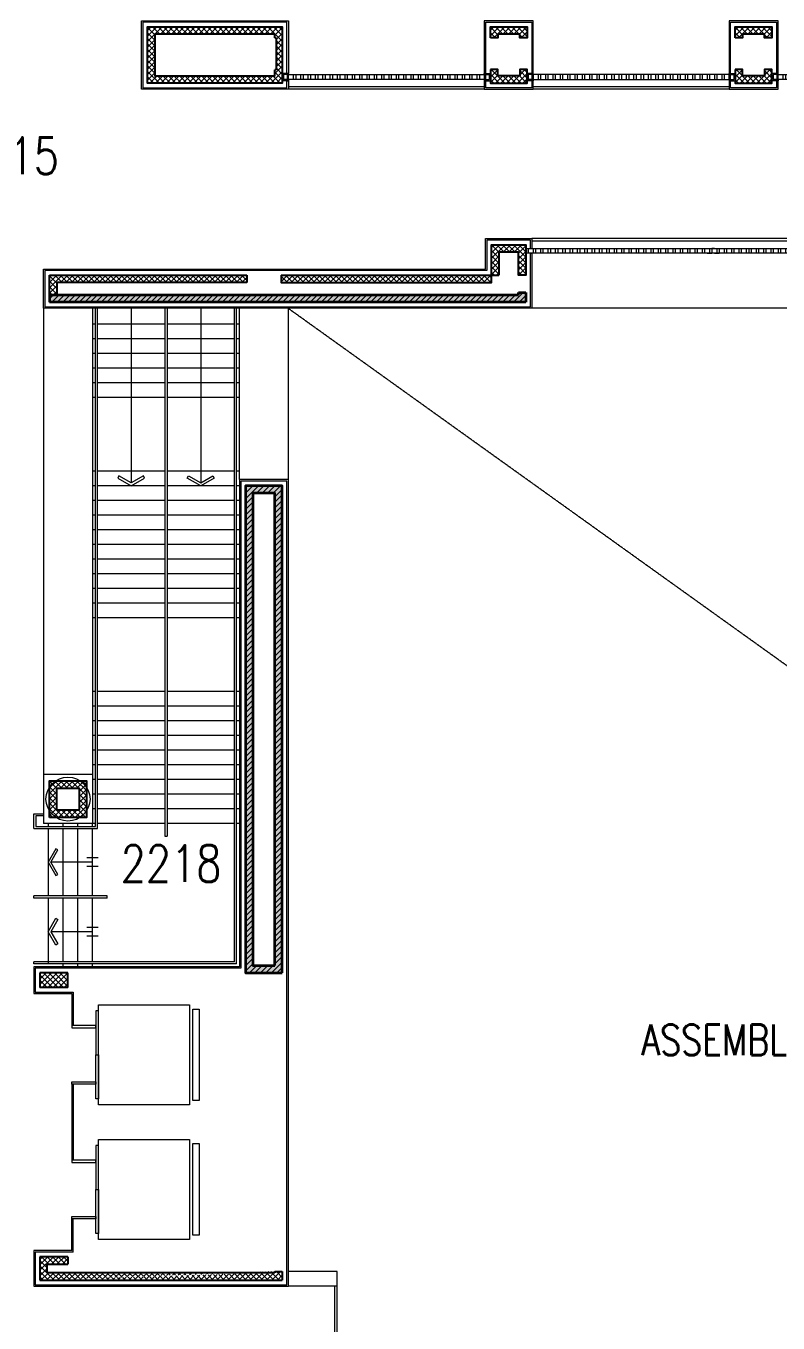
# Model space of a CAD drawing. Header units: inches. Extents: x 342932 to 557958, y 80625 to 242727.
# Drawn here: x 418023 to 433382, y 148022 to 174520 of the extents above; entities that cross this region are included whole.
import ezdxf
from ezdxf.enums import TextEntityAlignment as Align

# ---------------------------------------------------------------- set-up
doc = ezdxf.new("R2010")
doc.units = ezdxf.units.IN
doc.header["$MEASUREMENT"] = 0
doc.linetypes.add('First Floor$0$HIDDEN', pattern=[0.375, 0.25, -0.125])
for name, color, linetype, lineweight in [('First Floor$0$A-G2-G-Building-Elements-Hidden', 251, 'First Floor$0$HIDDEN', 15), ('First Floor$0$A-G23-M-Stairs-Concrete', 251, 'Continuous', 15), ('First Floor$0$A-G23-M-Stairs-Railings', 251, 'Continuous', 15), ('First Floor$0$A-G250-G-Walls-Low-Level', 251, 'Continuous', 15), ('First Floor$0$A-G250-G-Walls-Precast-Concrete', 251, 'Continuous', 35), ('First Floor$0$A-G250-M-Walls-Blockwork', 7, 'Continuous', 25), ('First Floor$0$A-G250-M-Walls-Louvred', 251, 'Continuous', 9), ('First Floor$0$A-G252-H-Internal-Walls', 251, 'Continuous', 9), ('First Floor$0$A-G262-H-Precast-Panel', 251, 'Continuous', 5), ('First Floor$0$A-G312-M-Wall-Cladding-Panel', 7, 'Continuous', 9), ('First Floor$0$A-G321-M-Window', 251, 'Continuous', 9), ('First Floor$0$A-G322-M-Door', 251, 'Continuous', 15), ('First Floor$0$A-G4-M-Furniture-Built-In', 251, 'Continuous', 9), ('First Floor$0$A-G56-G-Transportation', 251, 'Continuous', 13), ('First Floor$0$A-Z036-G-Stair-Symbology', 251, 'Continuous', 15), ('First Floor$0$Z-Z000-S-General-Notes-250', 251, 'Continuous', 30), ('First Floor$0$Z-Z001-S-Room-Name-Identification-250', 7, 'Continuous', 15)]:
    doc.layers.add(name, color=color, linetype=linetype, lineweight=lineweight)
doc.styles.add('First Floor$0$Annotation-RomanS', font='romans.shx', dxfattribs={"width": 0.8})
doc.styles.add('First Floor$0$Tag-RomanS', font='romans.shx', dxfattribs={"width": 0.8})
pattern_1 = [(45, (361382.11, 239676.52), (-56.1266, 56.1266), []), (135, (361382.11, 239676.52), (-56.1266, -56.1266), [])]
pattern_2 = [(50, (361382.11, 239676.52), (182.18467, -15.93909), [19.05, -209.55]), (355, (361382.11, 239676.52), (-35.24283, 191.05664), [15.24, -167.64]), (100.451, (361397.3, 239675.2), (146.9425, 175.1167), [16.19, -178.09]), (46.1842, (361382.11, 239727.32), (271.07904, -42.04233), [28.575, -314.325]), (96.6356, (361404.7, 239723.82), (237.40423, 247.42556), [24.285, -267.135]), (351.184, (361382.1, 239727.32), (237.4046, 247.4251), [22.86, -251.46]), (21, (361407.51, 239714.62), (151.61488, -102.26552), [19.05, -209.55]), (326, (361407.51, 239714.62), (61.80203, 184.18797), [15.24, -167.64]), (71.4514, (361420.15, 239706.1), (213.4165, 81.92286), [16.19, -178.09]), (37.5, (361382.114, 239676.52), (3.088603, 84.55504), [0, -165.608, 0, -170.18, 0, -168.275]), (7.5, (361382.11, 239676.52), (66.81966, 100.180575), [0, -97.028, 0, -161.798, 0, -64.135]), (327.5, (361325.47, 239676.52), (135.590595, -5.728744), [0, -63.5, 0, -198.12, 0, -262.89]), (317.5, (361300.07, 239676.52), (148.12918, 25.42649), [0, -82.55, 0, -131.572, 0, -186.69])]
pattern_3 = [(45, (361382.11, 239676.52), (-56.1266, 56.1266), [])]

# ---------------------------------------------------------------- blocks, each defined once
blk = doc.blocks.new('First Floor$0$screen2')
for p, q in [((66850, -69550), (66900, -69550)), ((66875, -69500), (66875, -69600, 0)), ((66925, -69500), (66925, -69600, 0)), ((67025, -69500), (67025, -69600, 0)), ((67075, -69500), (67075, -69600, 0)), ((67175, -69500), (67175, -69600, 0)), ((67225, -69500), (67225, -69600, 0)), ((67325, -69500), (67325, -69600, 0)), ((67375, -69500), (67375, -69600, 0)), ((67475, -69500), (67475, -69600, 0)), ((67525, -69500), (67525, -69600, 0)), ((67625, -69500), (67625, -69600, 0)), ((67675, -69500), (67675, -69600, 0)), ((67775, -69500), (67775, -69600, 0)), ((67825, -69500), (67825, -69600, 0)), ((67925, -69500), (67925, -69600, 0)), ((67975, -69500), (67975, -69600, 0)), ((68075, -69500), (68075, -69600, 0)), ((68125, -69500), (68125, -69600, 0)), ((68225, -69500), (68225, -69600, 0)), ((68275, -69500), (68275, -69600, 0)), ((68375, -69500), (68375, -69600, 0)), ((68425, -69500), (68425, -69600, 0)), ((68525, -69500), (68525, -69600, 0)), ((68575, -69500), (68575, -69600, 0)), ((68675, -69500), (68675, -69600, 0)), ((68725, -69500), (68725, -69600, 0)), ((68825, -69500), (68825, -69600, 0)), ((68875, -69500), (68875, -69600, 0)), ((68975, -69500), (68975, -69600, 0)), ((69025, -69500), (69025, -69600, 0)), ((69125, -69500), (69125, -69600, 0)), ((69175, -69500), (69175, -69600, 0)), ((69275, -69500), (69275, -69600, 0)), ((69325, -69500), (69325, -69600, 0)), ((69425, -69500), (69425, -69600, 0)), ((69475, -69500), (69475, -69600, 0)), ((69575, -69500), (69575, -69600, 0)), ((69625, -69500), (69625, -69600, 0)), ((69725, -69500), (69725, -69600, 0)), ((69775, -69500), (69775, -69600, 0)), ((69875, -69500), (69875, -69600, 0)), ((69925, -69500), (69925, -69600, 0)), ((70025, -69500), (70025, -69600, 0)), ((70075, -69500), (70075, -69600, 0)), ((70175, -69500), (70175, -69600, 0)), ((70225, -69500), (70225, -69600, 0)), ((70325, -69500), (70325, -69600, 0)), ((70375, -69500), (70375, -69600, 0)), ((70475, -69500), (70475, -69600, 0)), ((70525, -69500), (70525, -69600, 0)), ((70575, -69500, 0), (70675, -69500, 0)), ((70575, -69600, 0), (70675, -69600, 0)), ((70625, -69500), (70625, -69600, 0)), ((70725, -69500, 0), (70675, -69500, 0)), ((70675, -69500), (70675, -69600, 0)), ((70725, -69600, 0), (70675, -69600, 0)), ((70725, -69500, 0), (70825, -69500, 0)), ((70725, -69600, 0), (70825, -69600, 0)), ((70775, -69500), (70775, -69600, 0)), ((70825, -69500), (70825, -69600, 0)), ((70925, -69500), (70925, -69600, 0)), ((70975, -69500), (70975, -69600, 0)), ((71075, -69500), (71075, -69600, 0)), ((71125, -69500), (71125, -69600, 0)), ((71225, -69500), (71225, -69600, 0)), ((71275, -69500), (71275, -69600, 0)), ((71375, -69500), (71375, -69600, 0)), ((71425, -69500), (71425, -69600, 0)), ((71475, -69500), (71475, -69600, 0)), ((71575, -69500), (71575, -69600, 0)), ((71625, -69500), (71625, -69600, 0)), ((71725, -69500), (71725, -69600, 0)), ((71775, -69500), (71775, -69600, 0)), ((71875, -69500), (71875, -69600, 0)), ((71925, -69500), (71925, -69600, 0)), ((72025, -69500), (72025, -69600, 0)), ((72075, -69500), (72075, -69600, 0)), ((72175, -69500), (72175, -69600, 0)), ((72225, -69500), (72225, -69600, 0)), ((72325, -69500), (72325, -69600, 0)), ((72375, -69500), (72375, -69600, 0)), ((72475, -69500), (72475, -69600, 0)), ((72525, -69500), (72525, -69600, 0)), ((72625, -69500), (72625, -69600, 0)), ((72675, -69500), (72675, -69600, 0)), ((72775, -69500), (72775, -69600, 0)), ((72825, -69500), (72825, -69600, 0)), ((72925, -69500), (72925, -69600, 0)), ((72975, -69500), (72975, -69600, 0)), ((73075, -69500), (73075, -69600, 0)), ((73125, -69500), (73125, -69600, 0)), ((73225, -69500), (73225, -69600, 0)), ((73275, -69500), (73275, -69600, 0)), ((73375, -69500), (73375, -69600, 0)), ((73425, -69500), (73425, -69600, 0)), ((73525, -69500), (73525, -69600, 0)), ((73575, -69500), (73575, -69600, 0)), ((73675, -69500), (73675, -69600, 0)), ((73725, -69500), (73725, -69600, 0)), ((73825, -69500), (73825, -69600, 0)), ((73875, -69500), (73875, -69600, 0)), ((73975, -69500), (73975, -69600, 0)), ((74025, -69500), (74025, -69600, 0)), ((74125, -69500), (74125, -69600, 0)), ((74175, -69500), (74175, -69600, 0)), ((74275, -69500), (74275, -69600, 0)), ((74325, -69500), (74325, -69600, 0)), ((74425, -69500), (74425, -69600, 0)), ((74475, -69500), (74475, -69600, 0)), ((74575, -69500), (74575, -69600, 0)), ((74625, -69500), (74625, -69600, 0)), ((74725, -69500), (74725, -69600, 0)), ((74775, -69500), (74775, -69600, 0)), ((74875, -69500), (74875, -69600, 0)), ((74925, -69500), (74925, -69600, 0)), ((75025, -69500), (75025, -69600, 0)), ((75075, -69500), (75075, -69600, 0)), ((75175, -69500), (75175, -69600, 0)), ((75225, -69500), (75225, -69600, 0)), ((75325, -69500), (75325, -69600, 0)), ((75375, -69500), (75375, -69600, 0)), ((75475, -69500), (75475, -69600, 0)), ((75525, -69500), (75525, -69600, 0)), ((75625, -69500), (75625, -69600, 0)), ((75675, -69500), (75675, -69600, 0)), ((75775, -69500), (75775, -69600, 0)), ((75825, -69500), (75825, -69600, 0)), ((75925, -69500), (75925, -69600, 0)), ((75975, -69500), (75975, -69600, 0)), ((76075, -69500), (76075, -69600, 0)), ((76125, -69500), (76125, -69600, 0)), ((76150, -69550, 0), (76200, -69550, 0))]:
    blk.add_line(p, q)
at = {"elevation": 0}
blk.add_lwpolyline([(66875, -69500), (76175, -69500), (76175, -69600), (66875, -69600)], close=True, dxfattribs=at)
blk = doc.blocks.new('First Floor$0$d38')
at = {"layer": 'First Floor$0$A-G322-M-Door', "ltscale": 0.02, "elevation": 0}
for points in [[(58070, -86175), (58120, -86175), (58120, -85275), (58070, -85275)], [(57575, -85625), (58070, -85625), (58070, -85575), (57575, -85575)], [(58070, -86175), (58120, -86175), (58120, -87075), (58070, -87075)], [(57575, -86725), (58070, -86725), (58070, -86775), (57575, -86775)]]:
    blk.add_lwpolyline(points, close=True, dxfattribs=at)
blk = doc.blocks.new('First Floor$0$w-Louvere-01')
for p, q in [((0, 125), (-125, 125)), ((-125, 125), (-125, -25)), ((0, 100), (-100, 100)), ((-100, 100), (-100, 0)), ((0, 0), (-100, 0)), ((-25, 100), (-25, 0)), ((0, 100), (0, 125)), ((0, 0), (0, -25)), ((100, 100), (100, 0)), ((150, 100), (150, 0)), ((250, 100), (250, 0)), ((300, 100), (300, 0)), ((400, 100), (400, 0)), ((450, 100), (450, 0)), ((550, 100), (550, 0)), ((600, 100), (600, 0)), ((700, 100), (700, 0)), ((750, 100), (750, 0)), ((850, 100), (850, 0)), ((900, 100), (900, 0)), ((1000, 100), (1000, 0)), ((1050, 100), (1050, 0)), ((1150, 100), (1150, 0)), ((1200, 100), (1200, 0)), ((1300, 100), (1300, 0)), ((1350, 100), (1350, 0)), ((1450, 100), (1450, 0)), ((1500, 100), (1500, 0)), ((1600, 100), (1600, 0)), ((1650, 100), (1650, 0)), ((1750, 100), (1750, 0)), ((1800, 100), (1800, 0)), ((1900, 100), (1900, 0)), ((1950, 100), (1950, 0)), ((2050, 100), (2050, 0)), ((2100, 100), (2100, 0)), ((2200, 100), (2200, 0)), ((2250, 100), (2250, 0)), ((2350, 100), (2350, 0)), ((2400, 100), (2400, 0)), ((2500, 100), (2500, 0)), ((2550, 100), (2550, 0)), ((2650, 100), (2650, 0)), ((2700, 100), (2700, 0)), ((2800, 100), (2800, 0)), ((2850, 100), (2850, 0)), ((2950, 100), (2950, 0)), ((3000, 100), (3000, 0)), ((3100, 100), (3100, 0)), ((3150, 100), (3150, 0)), ((3250, 100), (3250, 0)), ((3300, 100), (3300, 0)), ((3400, 100), (3400, 0)), ((3450, 100), (3450, 0)), ((3550, 100), (3550, 0)), ((3600, 100), (3600, 0)), ((3700, 100), (3700, 0)), ((3750, 100), (3750, 0)), ((3850, 100), (3850, 0)), ((3900, 100), (3900, 0)), ((4000, 125), (4125, 125)), ((4000, 100), (4000, 125)), ((4000, 100), (4100, 100)), ((4000, 0), (4100, 0)), ((4000, 0), (4000, -25)), ((4025, 100), (4025, 0)), ((4100, 100), (4100, 0)), ((4125, 125), (4125, -25)), ((0, -25), (-125, -25)), ((4000, -25), (4125, -25))]:
    blk.add_line(p, q)
blk.add_lwpolyline([(0, 100), (4000, 100), (4000, 0), (0, 0)], close=True)
blk = doc.blocks.new('First Floor$0$tag-roomname')
at = {"lineweight": 18, "ltscale": 0.01, "style": 'First Floor$0$Tag-RomanS', "width": 0.8}
blk.add_attdef('ROOM_NO_2', text='', height=3, dxfattribs=at).set_placement((0, 1.61), align=Align.MIDDLE_CENTER)
at = {"linetype": 'ByBlock', "lineweight": 15, "ltscale": 0.01, "style": 'First Floor$0$Tag-RomanS', "width": 0.8, "flags": 1}
for tag, p in [('ROOM_NAME_1', (0, -2.29)), ('ROOM_NAME_2', (0, -5.74))]:
    blk.add_attdef(tag, text='', height=2.5, dxfattribs=at).set_placement(p, align=Align.MIDDLE_CENTER)

msp = doc.modelspace()

# ---------------------------------------------------------------- hatches: boundary and pattern name
at = {"layer": 'First Floor$0$A-G252-H-Internal-Walls'}
h = msp.add_hatch(dxfattribs=at)
h.set_pattern_fill('ANSI37', color=256, scale=25, style=0)
h.set_pattern_definition(pattern_1)
h.paths.add_polyline_path([(423257.1, 174276.6), (423257.1, 174501.5), (420507.1, 174501.5), (420507.1, 174276.6), (420507.1, 173351.5), (423257.1, 173351.5)])
h.paths.add_polyline_path([(423132.1, 173626.5), (423107.1, 173626.5), (423107.1, 173501.5), (420657.1, 173501.5), (420657.1, 174276.6), (420657.1, 174351.5), (423107.1, 174351.5), (423107.1, 174276.6), (423107.1, 174276.5), (423132.1, 174276.5)], flags=16)
h = msp.add_hatch(dxfattribs=at)
h.set_pattern_fill('ANSI37', color=256, scale=25, style=0)
h.set_pattern_definition([(315, (341382.11, 108176.52), (-56.1266, -56.1266), []), (225, (341382.11, 108176.52), (-56.1266, 56.1266), [])])
h.paths.add_polyline_path([(427507.1, 174276.7), (427507.1, 174501.5), (428257.1, 174501.5), (428257.1, 174276.7), (428107.1, 174276.7), (428107.1, 174351.5), (427657.1, 174351.5), (427657.1, 174276.7)])
h = msp.add_hatch(dxfattribs=at)
h.set_pattern_fill('ANSI37', color=256, scale=25, style=0)
h.set_pattern_definition([(315, (346382.11, 108176.52), (-56.1266, -56.1266), []), (225, (346382.11, 108176.52), (-56.1266, 56.1266), [])])
h.paths.add_polyline_path([(432507.1, 174276.7), (432507.1, 174501.5), (433257.1, 174501.5), (433257.1, 174276.7), (433107.1, 174276.7), (433107.1, 174351.5), (432657.1, 174351.5), (432657.1, 174276.7)])
h = msp.add_hatch(dxfattribs=at)
h.set_pattern_fill('ANSI37', color=256, scale=25, style=0)
h.set_pattern_definition([(45, (341382.11, 239676.52), (-56.1266, 56.1266), []), (135, (341382.11, 239676.52), (-56.1266, -56.1266), [])])
h.paths.add_polyline_path([(427507.1, 173626.7), (427507.1, 173351.5), (428257.1, 173351.5), (428257.1, 173626.7), (428107.1, 173626.7), (428107.1, 173501.5), (427657.1, 173501.5), (427657.1, 173626.7)])
h = msp.add_hatch(dxfattribs=at)
h.set_pattern_fill('ANSI37', color=256, scale=25, style=0)
h.set_pattern_definition([(45, (346382.11, 239676.52), (-56.1266, 56.1266), []), (135, (346382.11, 239676.52), (-56.1266, -56.1266), [])])
h.paths.add_polyline_path([(432507.1, 173626.7), (432507.1, 173351.5), (433257.1, 173351.5), (433257.1, 173626.7), (433107.1, 173626.7), (433107.1, 173501.5), (432657.1, 173501.5), (432657.1, 173626.7)])
h = msp.add_hatch(dxfattribs=at)
h.set_pattern_fill('ANSI37', color=256, scale=25, style=0)
h.set_pattern_definition(pattern_1)
h.paths.add_polyline_path([(428082.1, 169901.5), (428082.1, 169426.5), (428232.1, 169426.5), (428232.1, 170051.5), (427532.1, 170051.5), (427532.1, 169426.5), (427682.1, 169426.5), (427682.1, 169901.5)])
h = msp.add_hatch(dxfattribs=at)
h.set_pattern_fill('ANSI37', color=256, scale=25, style=0)
h.set_pattern_definition(pattern_1)
h.paths.add_polyline_path([(422532.1, 169276.5), (422532.1, 169426.5), (418507.2, 169426.5), (418507.2, 169026.5), (418657.2, 169026.5), (418657.2, 169276.5)])
h = msp.add_hatch(dxfattribs=at)
h.set_pattern_fill('ANSI37', color=256, scale=25, style=0)
h.set_pattern_definition(pattern_1)
h.paths.add_polyline_path([(423232.1, 169426.5), (423232.1, 169276.5), (427532.1, 169276.5), (427532.1, 169426.5)])
h = msp.add_hatch(dxfattribs=at)
h.set_pattern_fill('ANSI37', color=256, scale=25, style=0)
h.set_pattern_definition(pattern_1)
h.paths.add_polyline_path([(418507.2, 159101.5), (418507.2, 158351.5), (419257.1, 158351.5), (419257.1, 159101.5)])
h.paths.add_polyline_path([(419107.1, 158951.5), (419107.1, 158501.5), (418657.2, 158501.5), (418657.2, 158951.5)], flags=16)
h = msp.add_hatch(dxfattribs=at)
h.set_pattern_fill('ANSI37', color=256, scale=25, style=0)
h.set_pattern_definition(pattern_1)
h.paths.add_polyline_path([(418882.1, 155176.5), (418307.1, 155176.5), (418307.1, 154876.5), (418882.1, 154876.5)])
h = msp.add_hatch(dxfattribs=at)
h.set_pattern_fill('ANSI37', color=256, scale=25, style=0)
h.set_pattern_definition(pattern_1)
edge = h.paths.add_edge_path()
edge.add_line((418882.1, 149376.5), (418307.1, 149376.5))
edge.add_line((418882.1, 149376.5), (418882.1, 149226.5))
edge.add_line((418457.1, 149226.5), (418882.1, 149226.5))
edge.add_line((418457.1, 149051.5), (418457.1, 149226.5))
edge.add_line((418307.1, 149376.5), (418307.1, 148901.5))
edge.add_line((423107.1, 149076.5), (423257.1, 149076.5))
edge.add_line((423107.1, 149076.5), (423107.1, 149051.5))
edge.add_line((423257.1, 149076.5), (423257.1, 148901.5))
edge.add_line((423107.1, 149051.5), (418457.1, 149051.5))
edge.add_line((418307.1, 148901.5), (423257.1, 148901.5))
at = {"layer": 'First Floor$0$A-G262-H-Precast-Panel'}
h = msp.add_hatch(dxfattribs=at)
h.set_pattern_fill('AR-CONC', color=256, style=0)
h.set_pattern_definition(pattern_2)
h.paths.add_polyline_path([(428232.1, 169076.5), (428082.1, 169076.5), (428082.1, 169026.5), (418507.2, 169026.5), (418507.2, 168876.5), (428232.1, 168876.5)])
h = msp.add_hatch(dxfattribs=at)
h.set_pattern_fill('ANSI31', color=256, scale=25, style=0)
h.set_pattern_definition(pattern_3)
h.paths.add_polyline_path([(428232.1, 169076.5), (428082.1, 169076.5), (428082.1, 169026.5), (418507.2, 169026.5), (418507.2, 168876.5), (428232.1, 168876.5)])
h = msp.add_hatch(dxfattribs=at)
h.set_pattern_fill('AR-CONC', color=256, style=0)
h.set_pattern_definition(pattern_2)
h.paths.add_polyline_path([(423257.1, 165126.5), (422507.1, 165126.5), (422507.1, 155176.5), (423257.1, 155176.5)])
h.paths.add_polyline_path([(423107.1, 155326.5), (422657.1, 155326.5), (422657.1, 164976.5), (423107.1, 164976.5)], flags=16)
h = msp.add_hatch(dxfattribs=at)
h.set_pattern_fill('ANSI31', color=256, scale=25, style=0)
h.set_pattern_definition(pattern_3)
h.paths.add_polyline_path([(423257.1, 165126.5), (422507.1, 165126.5), (422507.1, 155176.5), (423257.1, 155176.5)])
h.paths.add_polyline_path([(423107.1, 155326.5), (422657.1, 155326.5), (422657.1, 164976.5), (423107.1, 164976.5)], flags=16)

# ---------------------------------------------------------------- linework, layer by layer
at = {"layer": 'First Floor$0$A-G2-G-Building-Elements-Hidden'}
msp.add_line((423382.1, 168751.5), (451689.8, 148459.1), dxfattribs=at)
at = {"layer": 'First Floor$0$A-G23-M-Stairs-Concrete'}
for p, q in [((422382.1, 165251.5, 0), (422382.1, 168751.5)), ((423382.1, 165251.5, 0), (423382.1, 168751.5)), ((419442.1, 168426.5, 0), (419382.1, 168426.5, 0)), ((420859.6, 168426.5, 0), (419482.1, 168426.5, 0)), ((422282.1, 168426.5, 0), (420904.6, 168426.5, 0)), ((422382.1, 168426.5, 0), (422322.1, 168426.5, 0)), ((419442.1, 168126.5, 0), (419382.1, 168126.5, 0)), ((420859.6, 168126.5, 0), (419482.1, 168126.5, 0)), ((422282.1, 168126.5, 0), (420904.6, 168126.5, 0)), ((422382.1, 168126.5, 0), (422322.1, 168126.5, 0)), ((419442.1, 167826.5, 0), (419382.1, 167826.5, 0)), ((420859.6, 167826.5, 0), (419482.1, 167826.5, 0)), ((422282.1, 167826.5, 0), (420904.6, 167826.5, 0)), ((422382.1, 167826.5, 0), (422322.1, 167826.5, 0)), ((419442.1, 167526.5, 0), (419382.1, 167526.5, 0)), ((420859.6, 167526.5, 0), (419482.1, 167526.5, 0)), ((422282.1, 167526.5, 0), (420904.6, 167526.5, 0)), ((422382.1, 167526.5, 0), (422322.1, 167526.5, 0)), ((419442.1, 167226.5, 0), (419382.1, 167226.5, 0)), ((420859.6, 167226.5, 0), (419482.1, 167226.5, 0)), ((422282.1, 167226.5, 0), (420904.6, 167226.5, 0)), ((422382.1, 167226.5, 0), (422322.1, 167226.5, 0)), ((419442.1, 166926.5, 0), (419382.1, 166926.5, 0)), ((420859.6, 166926.5, 0), (419482.1, 166926.5, 0)), ((422282.1, 166926.5, 0), (420904.6, 166926.5, 0)), ((422382.1, 166926.5, 0), (422322.1, 166926.5, 0)), ((419442.1, 165426.5, 0), (419382.1, 165426.5, 0)), ((420859.6, 165426.5, 0), (419482.1, 165426.5, 0)), ((422282.1, 165426.5, 0), (420904.6, 165426.5, 0)), ((422382.1, 165426.5, 0), (422322.1, 165426.5, 0)), ((419442.1, 165126.5, 0), (419382.1, 165126.5, 0)), ((420859.6, 165126.5, 0), (419482.1, 165126.5, 0)), ((422282.1, 165126.5, 0), (420904.6, 165126.5, 0)), ((422382.1, 165126.5, 0), (422322.1, 165126.5, 0)), ((419442.1, 164826.5, 0), (419382.1, 164826.5, 0)), ((420859.6, 164826.5, 0), (419482.1, 164826.5, 0)), ((422282.1, 164826.5, 0), (420904.6, 164826.5, 0)), ((422382.1, 164826.5, 0), (422322.1, 164826.5, 0)), ((419442.1, 164526.5, 0), (419382.1, 164526.5, 0)), ((420859.6, 164526.5, 0), (419482.1, 164526.5, 0)), ((422282.1, 164526.5, 0), (420904.6, 164526.5, 0)), ((422382.1, 164526.5, 0), (422322.1, 164526.5, 0)), ((419442.1, 164226.5, 0), (419382.1, 164226.5, 0)), ((420859.6, 164226.5, 0), (419482.1, 164226.5, 0)), ((422282.1, 164226.5, 0), (420904.6, 164226.5, 0)), ((422382.1, 164226.5, 0), (422322.1, 164226.5, 0)), ((419442.1, 163926.5, 0), (419382.1, 163926.5, 0)), ((420859.6, 163926.5, 0), (419482.1, 163926.5, 0)), ((422282.1, 163926.5, 0), (420904.6, 163926.5, 0)), ((422382.1, 163926.5, 0), (422322.1, 163926.5, 0)), ((419442.1, 163626.5, 0), (419382.1, 163626.5, 0)), ((420859.6, 163626.5, 0), (419482.1, 163626.5, 0)), ((422282.1, 163626.5, 0), (420904.6, 163626.5, 0)), ((422382.1, 163626.5, 0), (422322.1, 163626.5, 0)), ((419442.1, 163326.5, 0), (419382.1, 163326.5, 0)), ((420859.6, 163326.5, 0), (419482.1, 163326.5, 0)), ((422282.1, 163326.5, 0), (420904.6, 163326.5, 0)), ((422382.1, 163326.5, 0), (422322.1, 163326.5, 0)), ((419442.1, 163026.5, 0), (419382.1, 163026.5, 0)), ((420859.6, 163026.5, 0), (419482.1, 163026.5, 0)), ((422282.1, 163026.5, 0), (420904.6, 163026.5, 0)), ((422382.1, 163026.5, 0), (422322.1, 163026.5, 0)), ((419442.1, 162726.5, 0), (419382.1, 162726.5, 0)), ((420859.6, 162726.5, 0), (419482.1, 162726.5, 0)), ((422282.1, 162726.5, 0), (420904.6, 162726.5, 0)), ((422382.1, 162726.5, 0), (422322.1, 162726.5, 0)), ((419442.1, 162426.5, 0), (419382.1, 162426.5, 0)), ((420859.6, 162426.5, 0), (419482.1, 162426.5, 0)), ((422282.1, 162426.5, 0), (420904.6, 162426.5, 0)), ((422382.1, 162426.5, 0), (422322.1, 162426.5, 0)), ((419442.1, 160926.5, 0), (419382.1, 160926.5, 0)), ((420859.6, 160926.5, 0), (419482.1, 160926.5, 0)), ((422282.1, 160926.5, 0), (420904.6, 160926.5, 0)), ((422382.1, 160926.5, 0), (422322.1, 160926.5, 0)), ((419442.1, 160626.5, 0), (419382.1, 160626.5, 0)), ((420859.6, 160626.5, 0), (419482.1, 160626.5, 0)), ((422282.1, 160626.5, 0), (420904.6, 160626.5, 0)), ((422382.1, 160626.5, 0), (422322.1, 160626.5, 0)), ((419442.1, 160326.5, 0), (419382.1, 160326.5, 0)), ((420859.6, 160326.5, 0), (419482.1, 160326.5, 0)), ((422282.1, 160326.5, 0), (420904.6, 160326.5, 0)), ((422382.1, 160326.5, 0), (422322.1, 160326.5, 0)), ((419442.1, 160026.5, 0), (419382.1, 160026.5, 0)), ((420859.6, 160026.5, 0), (419482.1, 160026.5, 0)), ((422282.1, 160026.5, 0), (420904.6, 160026.5, 0)), ((422382.1, 160026.5, 0), (422322.1, 160026.5, 0)), ((419442.1, 159726.5, 0), (419382.1, 159726.5, 0)), ((420859.6, 159726.5, 0), (419482.1, 159726.5, 0)), ((422282.1, 159726.5, 0), (420904.6, 159726.5, 0)), ((422382.1, 159726.5, 0), (422322.1, 159726.5, 0)), ((419442.1, 159426.5, 0), (419382.1, 159426.5, 0)), ((420859.6, 159426.5, 0), (419482.1, 159426.5, 0)), ((422282.1, 159426.5, 0), (420904.6, 159426.5, 0)), ((422382.1, 159426.5, 0), (422322.1, 159426.5, 0)), ((419442.1, 159126.5, 0), (419382.1, 159126.5, 0)), ((420859.6, 159126.5, 0), (419482.1, 159126.5, 0)), ((422282.1, 159126.5, 0), (420904.6, 159126.5, 0)), ((422382.1, 159126.5, 0), (422322.1, 159126.5, 0)), ((419442.1, 158826.5, 0), (419382.1, 158826.5, 0)), ((420859.6, 158826.5, 0), (419482.1, 158826.5, 0)), ((422282.1, 158826.5, 0), (420904.6, 158826.5, 0)), ((422382.1, 158826.5, 0), (422322.1, 158826.5, 0)), ((419442.1, 158526.5, 0), (419382.1, 158526.5, 0)), ((420859.6, 158526.5, 0), (419482.1, 158526.5, 0)), ((422282.1, 158526.5, 0), (420904.6, 158526.5, 0)), ((422382.1, 158526.5, 0), (422322.1, 158526.5, 0)), ((418482.1, 158166.5, 0), (418482.1, 158226.5, 0)), ((418782.1, 158166.5, 0), (418782.1, 158226.5, 0)), ((419082.1, 158166.5, 0), (419082.1, 158226.5, 0)), ((419382.1, 158166.5, 0), (419382.1, 158226.5, 0)), ((419442.1, 158226.5, 0), (419382.1, 158226.5, 0)), ((420859.6, 158226.5, 0), (419482.1, 158226.5, 0)), ((422282.1, 158226.5, 0), (420904.6, 158226.5, 0)), ((422382.1, 158226.5, 0), (422322.1, 158226.5, 0)), ((418482.1, 156749.2, 0), (418482.1, 158126.5, 0)), ((418782.1, 156749.2, 0), (418782.1, 158126.5, 0)), ((419082.1, 156749.2, 0), (419082.1, 158126.5, 0)), ((419382.1, 156749.2, 0), (419382.1, 158126.5, 0)), ((418482.1, 155363.3, 0), (418482.1, 156704.2, 0)), ((418782.1, 155403.3, 0), (418782.1, 156704.2, 0)), ((419082.1, 155403.3, 0), (419082.1, 156704.2, 0)), ((419382.1, 155403.3, 0), (419382.1, 156704.2, 0)), ((418782.1, 155301.5, 0), (418782.1, 155363.3, 0)), ((419082.1, 155301.5, 0), (419082.1, 155363.3, 0)), ((419382.1, 155301.5, 0), (419382.1, 155363.3, 0))]:
    msp.add_line(p, q, dxfattribs=at)
at = {"layer": 'First Floor$0$A-G23-M-Stairs-Railings'}
for p, q in [((420859.6, 168751.5), (420859.6, 157971.5, 0)), ((420904.6, 168751.5), (420904.6, 157971.5, 0)), ((422282.1, 155403.3), (422282.1, 168751.5, 0)), ((422322.1, 155363.3), (422322.1, 168751.5, 0)), ((420859.6, 157971.5, 0), (420904.6, 157971.5, 0)), ((419682.1, 156749.2, 0), (418182.1, 156749.2, 0)), ((418182.1, 156704.2, 0), (418182.1, 156749.2, 0)), ((419682.1, 156704.2, 0), (418182.1, 156704.2, 0)), ((419682.1, 156704.2, 0), (419682.1, 156749.2, 0)), ((422282.1, 155403.3), (418182.1, 155403.3)), ((418182.1, 155363.3), (418182.1, 155403.3)), ((422322.1, 155363.3), (418182.1, 155363.3))]:
    msp.add_line(p, q, dxfattribs=at)
at = {"layer": 'First Floor$0$A-G23-M-Stairs-Railings', "elevation": 0}
for points in [[(418182.1, 158126.5), (419482.1, 158126.5), (419482.1, 168751.5)], [(418382.2, 158386.5), (418222.1, 158386.5), (418222.1, 158166.5), (419442.1, 158166.5), (419442.1, 168751.5)], [(418182.1, 158126.5), (418182.1, 158426.5), (418382.2, 158426.5)]]:
    msp.add_lwpolyline(points, dxfattribs=at)
at = {"layer": 'First Floor$0$A-G250-G-Walls-Low-Level'}
for p, q in [((418382.2, 168761.5), (418382.2, 158226.5, 0)), ((419382.1, 168751.5), (419382.1, 158226.5, 0)), ((437407.1, 168751.5, 0), (428357.1, 168751.5, 0)), ((419382.1, 159226.5, 0), (418382.2, 159226.5, 0)), ((419382.1, 158226.5, 0), (418382.2, 158226.5, 0)), ((419382.1, 158226.5, 0), (418382.2, 158226.5, 0)), ((424382.1, 149076.5), (423382.1, 149076.5)), ((424382.1, 148776.5), (424382.1, 149076.5, 0)), ((424382.1, 148776.5), (423382.1, 148776.5)), ((424332.1, 145396.5, 0), (424332.1, 148776.5)), ((424382.1, 145396.5, 0), (424382.1, 148776.5))]:
    msp.add_line(p, q, dxfattribs=at)
at = {"layer": 'First Floor$0$A-G250-G-Walls-Low-Level', "ltscale": 0.25}
msp.add_line((419382.1, 158226.5, 0), (418382.1, 158226.5, 0), dxfattribs=at)
msp.add_line((419382.1, 158226.5, 0), (418382.1, 158226.5, 0), dxfattribs=at)
at = {"layer": 'First Floor$0$A-G250-G-Walls-Precast-Concrete'}
for p, q in [((428082.1, 169026.5, 0), (428082.1, 169076.5, 0)), ((428082.1, 169076.5, 0), (428232.1, 169076.5, 0)), ((428232.1, 169076.5, 0), (428232.1, 168876.5, 0)), ((418507.2, 169026.5, 0), (428082.1, 169026.5, 0)), ((418507.2, 169026.5, 0), (418507.2, 168876.5, 0)), ((428232.1, 168876.5, 0), (418507.2, 168876.5, 0))]:
    msp.add_line(p, q, dxfattribs=at)
at = {"layer": 'First Floor$0$A-G250-G-Walls-Precast-Concrete', "elevation": 0}
for points in [[(423257.1, 155176.5), (423257.1, 165126.5), (422507.1, 165126.5), (422507.1, 155176.5), (423257.1, 155176.5)], [(423107.1, 155326.5), (423107.1, 164976.5), (422657.1, 164976.5), (422657.1, 155326.5), (423107.1, 155326.5)]]:
    msp.add_lwpolyline(points, dxfattribs=at)
at = {"layer": 'First Floor$0$A-G250-M-Walls-Blockwork'}
for p, q in [((423107.1, 174276.5), (423132.1, 174276.5)), ((423132.1, 174276.5), (423132.1, 173626.5)), ((423132.1, 173626.5), (423107.1, 173626.5)), ((418507.2, 169026.5, 0), (418507.2, 169426.5, 0)), ((418507.2, 169426.5, 0), (422532.1, 169426.5, 0)), ((422532.1, 169426.5, 0), (422532.1, 169276.5, 0)), ((422532.1, 169276.5, 0), (418657.2, 169276.5, 0)), ((418657.2, 169276.5, 0), (418657.2, 169026.5, 0)), ((418657.2, 169026.5, 0), (418507.2, 169026.5, 0)), ((418307.1, 155176.5, 0), (418307.1, 154876.5)), ((418882.1, 155176.5), (418307.1, 155176.5, 0)), ((418882.1, 154876.5), (418307.1, 154876.5, 0)), ((418882.1, 149376.5), (418307.1, 149376.5, 0)), ((418307.1, 149376.5, 0), (418307.1, 148901.5, 0)), ((418457.1, 149051.5, 0), (418457.1, 149226.5, 0)), ((418457.1, 149226.5, 0), (418882.1, 149226.5)), ((418882.1, 149376.5), (418882.1, 149226.5)), ((423107.1, 149051.5), (418457.1, 149051.5, 0)), ((423107.1, 149076.5), (423107.1, 149051.5)), ((423107.1, 149076.5), (423257.1, 149076.5)), ((423257.1, 149076.5), (423257.1, 148901.5)), ((418307.1, 148901.5, 0), (423257.1, 148901.5))]:
    msp.add_line(p, q, dxfattribs=at)
for points in [[(423257.1, 174276.6), (423257.1, 173351.5), (420507.1, 173351.5), (420507.1, 174276.6), (420507.1, 174501.5), (423257.1, 174501.5), (423257.1, 174276.6)], [(423107.1, 174276.6), (423107.1, 174351.5), (420657.1, 174351.5), (420657.1, 174276.6), (420657.1, 173501.5), (423107.1, 173501.5), (423107.1, 173626.5)], [(423107.1, 174276.5), (423107.1, 174276.6)]]:
    msp.add_lwpolyline(points, dxfattribs=at)
for points in [[(427507.1, 174276.7), (427507.1, 174501.5), (428257.1, 174501.5), (428257.1, 174276.7), (428107.1, 174276.7), (428107.1, 174351.5), (427657.1, 174351.5), (427657.1, 174276.7)], [(432507.1, 174276.7), (432507.1, 174501.5), (433257.1, 174501.5), (433257.1, 174276.7), (433107.1, 174276.7), (433107.1, 174351.5), (432657.1, 174351.5), (432657.1, 174276.7)], [(427507.1, 173626.7), (427507.1, 173351.5), (428257.1, 173351.5), (428257.1, 173626.7), (428107.1, 173626.7), (428107.1, 173501.5), (427657.1, 173501.5), (427657.1, 173626.7)], [(432507.1, 173626.7), (432507.1, 173351.5), (433257.1, 173351.5), (433257.1, 173626.7), (433107.1, 173626.7), (433107.1, 173501.5), (432657.1, 173501.5), (432657.1, 173626.7)]]:
    msp.add_lwpolyline(points, close=True, dxfattribs=at)
at = {"layer": 'First Floor$0$A-G250-M-Walls-Blockwork', "elevation": 0}
for points in [[(423232.1, 169426.5), (427532.1, 169426.5), (427532.1, 170051.5), (428232.1, 170051.5), (428232.1, 169426.5), (428082.1, 169426.5), (428082.1, 169901.5), (427682.1, 169901.5), (427682.1, 169426.5)], [(423232.1, 169426.5), (423232.1, 169276.5), (427532.1, 169276.5), (427532.1, 169426.5), (427682.1, 169426.5)]]:
    msp.add_lwpolyline(points, dxfattribs=at)
for points in [[(418507.2, 158351.5), (418507.2, 159101.5), (419257.1, 159101.5), (419257.1, 158351.5)], [(419107.1, 158501.5), (418657.2, 158501.5), (418657.2, 158951.5), (419107.1, 158951.5)]]:
    msp.add_lwpolyline(points, close=True, dxfattribs=at)
at = {"layer": 'First Floor$0$A-G250-M-Walls-Blockwork', "extrusion": (-1, 1.49075e-07, 0), "elevation": -418882}
msp.add_lwpolyline([(-154876.5, 0), (-155176.5, 0)], dxfattribs=at)
at = {"layer": 'First Floor$0$A-G312-M-Wall-Cladding-Panel'}
for p, q in [((428327.1, 169976.5, 0), (428357.1, 169976.5, 0)), ((428327.1, 169876.5, 0), (428357.1, 169876.5, 0)), ((418957.1, 154751.5, 0), (418957.1, 154101.4, 0)), ((418987.1, 154781.5, 0), (418987.1, 154101.4, 0)), ((418987.1, 154101.4, 0), (418957.1, 154101.4, 0)), ((418957.1, 152901.4, 0), (418957.1, 151351.5, 0)), ((418987.1, 152901.4, 0), (418957.1, 152901.4, 0)), ((418987.1, 152901.4, 0), (418987.1, 151351.5, 0)), ((418987.1, 151351.5, 0), (418957.1, 151351.5, 0)), ((418957.1, 149501.5, 0), (418957.1, 150151.5, 0)), ((418987.1, 150151.5, 0), (418957.1, 150151.5, 0)), ((418987.1, 149471.5, 0), (418987.1, 150151.5, 0))]:
    msp.add_line(p, q, dxfattribs=at)
for points in [[(423352.1, 173551.5), (423352.1, 174596.5), (420412.1, 174596.5), (420412.1, 173256.5), (423352.1, 173256.5), (423352.1, 173401.5), (423382.1, 173401.5), (423382.1, 173226.5), (420382.1, 173226.5), (420382.1, 174626.5), (423382.1, 174626.5), (423382.1, 173551.5), (423352.1, 173551.5)], [(428352.1, 173551.5), (428382.1, 173551.5), (428382.1, 174626.5), (427382.1, 174626.5), (427382.1, 173551.5), (427412.1, 173551.5), (427412.1, 174596.5), (428352.1, 174596.5), (428352.1, 173551.5)], [(433382.1, 173551.5), (433382.1, 174626.5), (432382.1, 174626.5), (432382.1, 173551.5), (432412.1, 173551.5), (432412.1, 174596.5), (433352.1, 174596.5), (433352.1, 173551.5), (433382.1, 173551.5)], [(428352.1, 173401.5), (428352.1, 173256.5), (427412.1, 173256.5), (427412.1, 173401.5), (427382.1, 173401.5), (427382.1, 173226.5), (428382.1, 173226.5), (428382.1, 173401.5), (428352.1, 173401.5)], [(433382.1, 173401.5), (433352.1, 173401.5), (433352.1, 173256.5), (432412.1, 173256.5), (432412.1, 173401.5), (432382.1, 173401.5), (432382.1, 173226.5), (433382.1, 173226.5), (433382.1, 173401.5)]]:
    msp.add_lwpolyline(points, dxfattribs=at)
at = {"layer": 'First Floor$0$A-G312-M-Wall-Cladding-Panel', "elevation": 0}
for points in [[(418382.2, 168751.5), (418382.2, 169551.5), (427407.1, 169551.5), (427407.1, 170176.5), (428357.1, 170176.5), (428357.1, 169976.5)], [(428327.1, 169976.5), (428327.1, 170146.5), (427437.1, 170146.5), (427437.1, 169521.5), (418412.2, 169521.5), (418412.2, 168781.5), (428327.1, 168781.5), (428327.1, 169876.5)], [(428357.1, 169876.5), (428357.1, 168751.5), (418382.2, 168751.5), (418382.2, 168781.5)], [(418957.1, 149501.5), (418182.1, 149501.5), (418182.1, 148776.5), (423382.1, 148776.5), (423382.1, 165251.5), (422382.1, 165251.5), (422382.1, 155301.5), (418182.1, 155301.5), (418182.1, 154751.5), (418957.1, 154751.5)], [(418987.1, 149471.5), (418212.1, 149471.5), (418212.1, 148806.5), (423352.1, 148806.5), (423352.1, 165221.5), (422412.1, 165221.5), (422412.1, 155271.5), (418212.1, 155271.5), (418212.1, 154781.5), (418987.1, 154781.5)]]:
    msp.add_lwpolyline(points, dxfattribs=at)
at = {"layer": 'First Floor$0$A-G321-M-Window'}
for p, q in [((427382.1, 173276.5), (423382.1, 173276.5)), ((427382.1, 173226.5), (423382.1, 173226.5)), ((432382.1, 173276.5), (428382.1, 173276.5)), ((432382.1, 173226.5), (428382.1, 173226.5)), ((437407.1, 170176.5, 0), (428357.1, 170176.5, 0)), ((437407.1, 170126.5, 0), (428357.1, 170126.5, 0))]:
    msp.add_line(p, q, dxfattribs=at)
at = {"layer": 'First Floor$0$A-G4-M-Furniture-Built-In'}
msp.add_circle((418882.1, 158726.5, 0), 450, dxfattribs=at)
at = {"layer": 'First Floor$0$A-G56-G-Transportation', "elevation": 0}
for points in [[(421365.1, 154521.9), (421365.1, 152481.1), (419502.1, 152481.1), (419502.1, 154521.9)], [(421429.5, 152908.7), (421429.5, 154437), (421558.8, 154437), (421558.8, 152908.7), (421558.8, 152566), (421429.5, 152566)], [(421365.1, 151772), (421365.1, 149731.1), (419502.1, 149731.1), (419502.1, 151772)], [(421429.5, 150158.8), (421429.5, 151687), (421558.8, 151687), (421558.8, 150158.8), (421558.8, 149816.1), (421429.5, 149816.1)]]:
    msp.add_lwpolyline(points, close=True, dxfattribs=at)
at = {"layer": 'First Floor$0$A-Z036-G-Stair-Symbology'}
for p, q in [((420172.1, 168761.5), (420172.1, 165184.1, 0)), ((421592.1, 168751.5), (421592.1, 165184.1, 0)), ((419381.4, 157436.6, 0), (418531.4, 157436.6, 0)), ((419497.8, 157524.6, 0), (419264.9, 157524.6, 0)), ((419497.8, 157348.7, 0), (419264.9, 157348.7, 0)), ((419497.8, 156104.7, 0), (419264.9, 156104.7, 0)), ((419381.4, 156016.7, 0), (418531.4, 156016.7, 0)), ((419497.8, 155928.7, 0), (419264.9, 155928.7, 0))]:
    msp.add_line(p, q, dxfattribs=at)
at = {"layer": 'First Floor$0$A-Z036-G-Stair-Symbology', "elevation": 0}
for points in [[(420447.2, 165283.7), (420422.4, 165327.1), (420172.1, 165184.1), (419921.9, 165327.1), (419897.1, 165283.7), (420172.1, 165126.5), (420447.2, 165283.7)], [(421317, 165283.7), (421341.8, 165327.1), (421592.1, 165184.1), (421842.4, 165327.1), (421867.2, 165283.7), (421592.1, 165126.5), (421317, 165283.7)], [(418631, 157161.6), (418674.4, 157186.4), (418531.4, 157436.6), (418674.4, 157686.9), (418631, 157711.7), (418473.8, 157436.6), (418631, 157161.6)], [(418631, 156291.8), (418674.4, 156267), (418531.4, 156016.7), (418674.4, 155766.4), (418631, 155741.6), (418473.8, 156016.7), (418631, 156291.8)]]:
    msp.add_lwpolyline(points, dxfattribs=at)

# ---------------------------------------------------------------- block references
at = {"layer": 'First Floor$0$A-G250-M-Walls-Louvred'}
for name, p in [('First Floor$0$w-Louvere-01', (423382.1, 173426.5)), ('First Floor$0$w-Louvere-01', (433382.1, 173426.5)), ('First Floor$0$screen2', (361357.1, 239476.5))]:
    msp.add_blockref(name, p, dxfattribs=at)
at = {"layer": 'First Floor$0$A-G250-M-Walls-Louvred', "xscale": -1}
msp.add_blockref('First Floor$0$w-Louvere-01', (432382.1, 173426.5), dxfattribs=at)
at = {"layer": 'First Floor$0$A-G322-M-Door'}
for p in [(361382.1, 239676.5), (361382.1, 236926.6)]:
    msp.add_blockref('First Floor$0$d38', p, dxfattribs=at)
at = {"layer": 'First Floor$0$Z-Z001-S-Room-Name-Identification-250'}
ref = msp.add_blockref('First Floor$0$tag-roomname', (417669.3, 171464), dxfattribs=dict(at, xscale=250, yscale=250, zscale=250))
ref.add_attrib('ROOM_NO_2', '2215', dxfattribs={"layer": '0', "lineweight": 18, "ltscale": 0.01, "height": 750, "style": 'First Floor$0$Tag-RomanS', "width": 0.8}).set_placement((417669.3, 171866.9), align=Align.MIDDLE_CENTER)
ref = msp.add_blockref('First Floor$0$tag-roomname', (420986.3, 157006.5), dxfattribs=dict(at, xscale=250, yscale=250, zscale=250))
ref.add_attrib('ROOM_NO_2', '2218', dxfattribs={"layer": '0', "lineweight": 18, "ltscale": 0.01, "height": 750, "style": 'First Floor$0$Tag-RomanS', "width": 0.8}).set_placement((420986.3, 157409.5), align=Align.MIDDLE_CENTER)

# ---------------------------------------------------------------- texts
at = {"layer": 'First Floor$0$Z-Z000-S-General-Notes-250', "insert": (430589.4, 154119.1), "char_height": 625, "attachment_point": 1, "style": 'First Floor$0$Annotation-RomanS'}
msp.add_mtext('ASSEMBLY AREA BELOW', dxfattribs=at)

doc.saveas('drawing.dxf')
